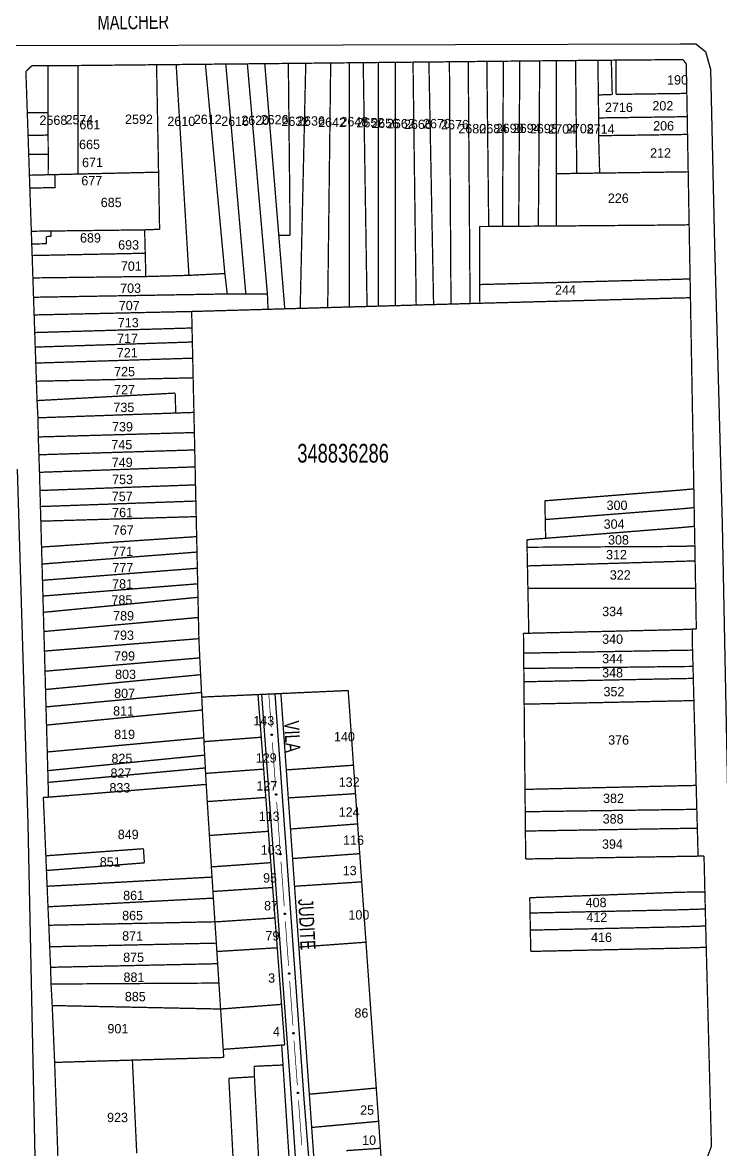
# Model space of a CAD drawing. Extents: x 202481 to 204056, y 4838981 to 4840330.
# Drawn here: x 203301.8 to 203488.3, y 4839586.7 to 4839887.9 of the extents above; entities that cross this region are included whole.
import ezdxf
from ezdxf.enums import TextEntityAlignment as Align

# ---------------------------------------------------------------- set-up
doc = ezdxf.new("R2010")
doc.units = 0
doc.header["$LTSCALE"] = 1.5
doc.header["$MEASUREMENT"] = 0
for name, color, linetype in [('CD_MALHA_LOTES', 7, 'CONTINUOUS'), ('CD_TXT_QUADRA', 7, 'CONTINUOUS'), ('RU-QUADRA', 210, 'CONTINUOUS'), ('SV-EIXO-RUA-PAV', 20, 'CONTINUOUS'), ('SV-RUA-PAVIM', 7, 'CONTINUOUS'), ('SV-TXT-RUA-PAV', 7, 'CONTINUOUS'), ('Th_NmrPort', 1, 'CONTINUOUS')]:
    doc.layers.add(name, color=color, linetype=linetype)
doc.styles.add('ARIAL', font='ARIAL.SHX')

msp = doc.modelspace()

# ---------------------------------------------------------------- linework, layer by layer
at = {"layer": 'CD_MALHA_LOTES', "linetype": 'Continuous', "const_width": 0.35, "flags": 128}
for points in [[(203316.6, 4839876.41), (203337.63, 4839876.62)], [(203337.63, 4839876.62), (203342.87, 4839876.67)], [(203338.16, 4839847.9), (203337.63, 4839876.62)], [(203342.87, 4839876.67), (203350.68, 4839876.75)], [(203346.28, 4839820.32), (203342.87, 4839876.67)], [(203350.68, 4839876.75), (203356.13, 4839876.81)], [(203355.88, 4839820.8), (203350.68, 4839876.75)], [(203356.13, 4839876.81), (203361.89, 4839876.86)], [(203361.48, 4839815.35), (203356.13, 4839876.81)], [(203361.89, 4839876.86), (203366.54, 4839876.91)], [(203367.25, 4839815.35), (203361.89, 4839876.86)], [(203366.54, 4839876.91), (203372.84, 4839876.97)], [(203370.29, 4839831.04), (203366.54, 4839876.91)], [(203372.84, 4839876.97), (203377.5, 4839877.02)], [(203373.33, 4839831.04), (203372.84, 4839876.97)], [(203376.01, 4839811.49), (203377.5, 4839877.02)], [(203377.5, 4839877.02), (203384.16, 4839877.09)], [(203383.36, 4839811.7), (203384.16, 4839877.09)], [(203384.16, 4839877.09), (203389.18, 4839877.14)], [(203389.15, 4839811.87), (203389.18, 4839877.14)], [(203389.18, 4839877.14), (203392.86, 4839877.18)], [(203392.86, 4839877.18), (203396.86, 4839877.22)], [(203393.88, 4839812), (203392.86, 4839877.18)], [(203396.86, 4839877.22), (203401.43, 4839877.26)], [(203396.9, 4839812.09), (203396.86, 4839877.22)], [(203401.43, 4839877.26), (203406.16, 4839877.31)], [(203401.47, 4839812.22), (203401.43, 4839877.26)], [(203406.16, 4839877.31), (203410.41, 4839877.35)], [(203407.01, 4839812.38), (203406.16, 4839877.31)], [(203410.41, 4839877.35), (203415.89, 4839877.41)], [(203411.66, 4839812.51), (203410.41, 4839877.35)], [(203415.89, 4839877.41), (203420.92, 4839877.46)], [(203416.31, 4839812.64), (203415.89, 4839877.41)], [(203420.92, 4839877.46), (203425.89, 4839877.52)], [(203421.41, 4839812.79), (203420.92, 4839877.46)], [(203425.89, 4839877.52), (203430.3, 4839877.56)], [(203426.39, 4839833.38), (203425.89, 4839877.52)], [(203430.1, 4839833.41), (203430.3, 4839877.56)], [(203430.3, 4839877.56), (203434.69, 4839877.6)], [(203434.4, 4839833.44), (203434.69, 4839877.6)], [(203434.69, 4839877.6), (203440.03, 4839877.66)], [(203439.65, 4839833.48), (203440.03, 4839877.66)], [(203440.03, 4839877.66), (203444.46, 4839877.7)], [(203444.46, 4839877.7), (203449.6, 4839877.75)], [(203444.46, 4839847.49), (203444.46, 4839877.7)], [(203449.6, 4839877.75), (203455.55, 4839877.81)], [(203449.92, 4839847.57), (203449.6, 4839877.75)], [(203455.55, 4839877.81), (203459.16, 4839877.84)], [(203455.7, 4839868.54), (203455.55, 4839877.81)], [(203459.16, 4839877.84), (203460.3725, 4839877.85)], [(203459.4, 4839868.67), (203459.16, 4839877.84)], [(203460.3725, 4839877.85), (203477.63, 4839877.99)], [(203460.45, 4839868.69), (203460.3725, 4839877.85)], [(203477.63, 4839877.99), (203478.31, 4839877.99)], [(203478.31, 4839877.99), (203479.19, 4839876.83)], [(203479.19, 4839876.83), (203479.33, 4839868.97)], [(203304.31, 4839876.38), (203302.71, 4839874.82)], [(203302.71, 4839874.82), (203303.08, 4839863.82)], [(203308.58, 4839876.39), (203304.31, 4839876.38)], [(203308.58, 4839876.39), (203316.6, 4839876.41)], [(203308.63, 4839863.82), (203308.58, 4839876.39)], [(203316.65, 4839847.4), (203316.6, 4839876.41)], [(203455.7, 4839868.54), (203459.4, 4839868.67)], [(203455.76, 4839862.4), (203455.7, 4839868.54)], [(203477.63, 4839868.93), (203460.45, 4839868.69)], [(203479.33, 4839868.97), (203477.63, 4839868.93)], [(203479.33, 4839868.97), (203479.44, 4839862.76)], [(203303.29, 4839857.72), (203303.08, 4839863.82)], [(203303.08, 4839863.82), (203308.63, 4839863.82)], [(203308.65, 4839857.81), (203308.63, 4839863.82)], [(203455.76, 4839862.4), (203477.63, 4839862.71)], [(203455.76, 4839857.65), (203455.76, 4839862.4)], [(203477.63, 4839862.71), (203479.44, 4839862.76)], [(203479.44, 4839862.76), (203479.52, 4839858.01)], [(203303.29, 4839857.72), (203308.65, 4839857.81)], [(203303.46, 4839852.71), (203303.29, 4839857.72)], [(203308.67, 4839852.64), (203308.65, 4839857.81)], [(203455.76, 4839857.65), (203477.63, 4839857.96)], [(203456.04, 4839847.66), (203455.76, 4839857.65)], [(203477.63, 4839857.96), (203479.52, 4839858.01)], [(203479.52, 4839858.01), (203479.7, 4839848)], [(203303.65, 4839847.09), (203303.46, 4839852.71)], [(203303.46, 4839852.71), (203308.67, 4839852.64)], [(203308.66, 4839847.21), (203308.67, 4839852.64)], [(203303.65, 4839847.09), (203308.66, 4839847.21)], [(203303.76, 4839843.66), (203303.65, 4839847.09)], [(203310.43, 4839847.25), (203308.66, 4839847.21)], [(203316.65, 4839847.4), (203310.43, 4839847.25)], [(203310.54, 4839843.77), (203310.43, 4839847.25)], [(203338.16, 4839847.9), (203316.65, 4839847.4)], [(203338.44, 4839832.64), (203338.16, 4839847.9)], [(203444.45, 4839833.51), (203444.46, 4839847.49)], [(203449.92, 4839847.57), (203444.46, 4839847.49)], [(203456.04, 4839847.66), (203449.92, 4839847.57)], [(203477.63, 4839847.96), (203456.04, 4839847.66)], [(203479.7, 4839848), (203477.63, 4839847.96)], [(203479.7, 4839848), (203479.95, 4839833.84)], [(203303.76, 4839843.66), (203310.54, 4839843.77)], [(203304.16, 4839832.11), (203303.76, 4839843.66)], [(203304.16, 4839832.11), (203309.42, 4839832.17)], [(203304.27, 4839828.72), (203304.16, 4839832.11)], [(203309.42, 4839832.17), (203334.44, 4839832.48)], [(203309.42, 4839830.73), (203309.42, 4839832.17)], [(203334.44, 4839832.48), (203338.44, 4839832.64)], [(203334.6, 4839826.23), (203334.44, 4839832.48)], [(203423.94, 4839833.38), (203426.39, 4839833.38)], [(203423.97, 4839817.86), (203423.94, 4839833.38)], [(203430.1, 4839833.41), (203426.39, 4839833.38)], [(203434.4, 4839833.44), (203430.1, 4839833.41)], [(203439.65, 4839833.48), (203434.4, 4839833.44)], [(203444.45, 4839833.51), (203439.65, 4839833.48)], [(203477.63, 4839833.79), (203444.45, 4839833.51)], [(203479.95, 4839833.84), (203477.63, 4839833.79)], [(203479.95, 4839833.84), (203480.21, 4839819.39)], [(203304.27, 4839828.72), (203308.2, 4839828.76)], [(203304.38, 4839825.62), (203304.27, 4839828.72)], [(203308.17, 4839830.7), (203309.42, 4839830.73)], [(203308.2, 4839828.76), (203308.17, 4839830.7)], [(203370.29, 4839831.04), (203373.33, 4839831.04)], [(203371.89, 4839811.37), (203370.29, 4839831.04)], [(203304.38, 4839825.62), (203334.6, 4839826.23)], [(203304.58, 4839819.63), (203304.38, 4839825.62)], [(203334.76, 4839820), (203334.6, 4839826.23)], [(203304.58, 4839819.63), (203334.76, 4839820)], [(203304.75, 4839814.46), (203304.58, 4839819.63)], [(203346.28, 4839820.32), (203334.76, 4839820)], [(203355.88, 4839820.8), (203346.28, 4839820.32)], [(203356.52, 4839815.35), (203355.88, 4839820.8)], [(203477.63, 4839819.28), (203480.21, 4839819.39)], [(203480.21, 4839819.39), (203480.3, 4839814.34)], [(203423.97, 4839817.86), (203477.63, 4839819.28)], [(203424.02, 4839812.86), (203423.97, 4839817.86)], [(203304.75, 4839814.46), (203356.52, 4839815.35)], [(203304.91, 4839809.74), (203304.75, 4839814.46)], [(203361.48, 4839815.35), (203356.52, 4839815.35)], [(203367.25, 4839815.35), (203361.48, 4839815.35)], [(203367.41, 4839811.24), (203367.25, 4839815.35)], [(203477.63, 4839814.28), (203424.02, 4839812.86)], [(203480.3, 4839814.34), (203477.63, 4839814.28)], [(203480.3, 4839814.34), (203481.21, 4839763.25)], [(203304.91, 4839809.74), (203347.01, 4839810.66)], [(203347.01, 4839810.66), (203367.41, 4839811.24)], [(203347.11, 4839806.25), (203347.01, 4839810.66)], [(203371.89, 4839811.37), (203367.41, 4839811.24)], [(203376.01, 4839811.49), (203371.89, 4839811.37)], [(203383.36, 4839811.7), (203376.01, 4839811.49)], [(203389.15, 4839811.87), (203383.36, 4839811.7)], [(203393.88, 4839812), (203389.15, 4839811.87)], [(203396.9, 4839812.09), (203393.88, 4839812)], [(203401.47, 4839812.22), (203396.9, 4839812.09)], [(203407.01, 4839812.38), (203401.47, 4839812.22)], [(203411.66, 4839812.51), (203407.01, 4839812.38)], [(203416.31, 4839812.64), (203411.66, 4839812.51)], [(203421.41, 4839812.79), (203416.31, 4839812.64)], [(203424.02, 4839812.86), (203421.41, 4839812.79)], [(203305.07, 4839805.03), (203304.91, 4839809.74)], [(203305.07, 4839805.03), (203347.11, 4839806.25)], [(203305.2, 4839801.14), (203305.07, 4839805.03)], [(203347.19, 4839802.5), (203347.11, 4839806.25)], [(203305.2, 4839801.14), (203347.19, 4839802.5)], [(203347.29, 4839798.18), (203347.19, 4839802.5)], [(203305.35, 4839796.87), (203305.2, 4839801.14)], [(203305.35, 4839796.87), (203347.29, 4839798.18)], [(203305.51, 4839792.02), (203305.35, 4839796.87)], [(203347.4, 4839792.92), (203347.29, 4839798.18)], [(203305.51, 4839792.02), (203347.4, 4839792.92)], [(203347.61, 4839783.68), (203347.4, 4839792.92)], [(203305.69, 4839786.84), (203305.51, 4839792.02)], [(203305.69, 4839786.84), (203342.59, 4839788.85)], [(203305.93, 4839782.24), (203305.69, 4839786.84)], [(203342.59, 4839788.85), (203342.76, 4839783.52)], [(203305.93, 4839782.24), (203342.76, 4839783.52)], [(203342.76, 4839783.52), (203347.61, 4839783.68)], [(203347.73, 4839778.3), (203347.61, 4839783.68)], [(203306.02, 4839777.12), (203305.93, 4839782.24)], [(203306.02, 4839777.12), (203347.73, 4839778.3)], [(203347.83, 4839773.65), (203347.73, 4839778.3)], [(203306.18, 4839772.36), (203306.02, 4839777.12)], [(203306.18, 4839772.36), (203347.83, 4839773.65)], [(203306.34, 4839767.67), (203306.18, 4839772.36)], [(203347.93, 4839769.12), (203347.83, 4839773.65)], [(203306.34, 4839767.67), (203347.93, 4839769.12)], [(203348.03, 4839764.31), (203347.93, 4839769.12)], [(203306.47, 4839762.81), (203306.34, 4839767.67)], [(203306.47, 4839762.81), (203348.03, 4839764.31)], [(203306.59, 4839758.52), (203306.47, 4839762.81)], [(203348.13, 4839759.98), (203348.03, 4839764.31)], [(203441.4, 4839760.05), (203477.63, 4839762.91)], [(203477.63, 4839762.91), (203481.21, 4839763.25)], [(203481.21, 4839763.25), (203481.29, 4839758.22)], [(203306.59, 4839758.52), (203348.13, 4839759.98)], [(203348.22, 4839755.82), (203348.13, 4839759.98)], [(203441.5, 4839755.04), (203441.4, 4839760.05)], [(203306.7, 4839754.61), (203306.59, 4839758.52)], [(203441.5, 4839755.04), (203477.63, 4839757.89)], [(203477.63, 4839757.89), (203481.29, 4839758.22)], [(203481.29, 4839758.22), (203481.38, 4839753.23)], [(203306.7, 4839754.61), (203348.22, 4839755.82)], [(203306.89, 4839747.69), (203306.7, 4839754.61)], [(203348.34, 4839750.48), (203348.22, 4839755.82)], [(203441.6, 4839750.03), (203441.5, 4839755.04)], [(203481.38, 4839753.23), (203477.63, 4839752.88)], [(203481.38, 4839753.23), (203481.48, 4839748.01)], [(203306.89, 4839747.69), (203348.34, 4839750.48)], [(203348.43, 4839746.35), (203348.34, 4839750.48)], [(203477.63, 4839752.88), (203441.6, 4839750.03)], [(203307.02, 4839743.15), (203306.89, 4839747.69)], [(203436.59, 4839749.64), (203441.6, 4839750.03)], [(203436.64, 4839747.64), (203436.59, 4839749.64)], [(203436.64, 4839747.64), (203477.63, 4839747.86)], [(203436.74, 4839742.65), (203436.64, 4839747.64)], [(203477.63, 4839747.86), (203481.48, 4839748.01)], [(203481.48, 4839748.01), (203481.55, 4839743.99)], [(203307.02, 4839743.15), (203348.43, 4839746.35)], [(203348.52, 4839742.02), (203348.43, 4839746.35)], [(203307.14, 4839738.8), (203307.02, 4839743.15)], [(203307.14, 4839738.8), (203348.52, 4839742.02)], [(203348.62, 4839737.86), (203348.52, 4839742.02)], [(203436.74, 4839742.65), (203477.63, 4839743.87)], [(203436.86, 4839736.65), (203436.74, 4839742.65)], [(203477.63, 4839743.87), (203481.55, 4839743.99)], [(203481.55, 4839743.99), (203481.68, 4839736.66)], [(203307.26, 4839734.6), (203307.14, 4839738.8)], [(203307.26, 4839734.6), (203348.62, 4839737.86)], [(203348.7, 4839734.25), (203348.62, 4839737.86)], [(203436.86, 4839736.65), (203477.63, 4839736.62)], [(203437.1, 4839724.65), (203436.86, 4839736.65)], [(203477.63, 4839736.62), (203481.68, 4839736.66)], [(203481.68, 4839736.66), (203481.87, 4839725.8)], [(203307.38, 4839730.24), (203307.26, 4839734.6)], [(203307.38, 4839730.24), (203348.7, 4839734.25)], [(203348.81, 4839728.86), (203348.7, 4839734.25)], [(203307.52, 4839725.11), (203307.38, 4839730.24)], [(203307.52, 4839725.11), (203348.81, 4839728.86)], [(203348.94, 4839723.2), (203348.81, 4839728.86)], [(203307.67, 4839719.88), (203307.52, 4839725.11)], [(203307.67, 4839719.88), (203348.94, 4839723.2)], [(203349.17, 4839718.06), (203348.94, 4839723.2)], [(203435.68, 4839724.65), (203437.1, 4839724.65)], [(203435.73, 4839719.33), (203435.68, 4839724.65)], [(203477.63, 4839725.62), (203437.1, 4839724.65)], [(203480.76, 4839725.75), (203477.63, 4839725.62)], [(203481.87, 4839725.8), (203480.76, 4839725.75)], [(203480.76, 4839725.75), (203480.86, 4839720.14)], [(203435.73, 4839719.33), (203477.62, 4839720.09)], [(203477.62, 4839720.09), (203480.86, 4839720.14)], [(203480.86, 4839720.14), (203480.98, 4839715.77)], [(203307.82, 4839714.5), (203307.67, 4839719.88)], [(203307.82, 4839714.5), (203349.17, 4839718.06)], [(203349.4, 4839713.57), (203349.17, 4839718.06)], [(203435.77, 4839715.24), (203435.73, 4839719.33)], [(203307.95, 4839709.61), (203307.82, 4839714.5)], [(203435.77, 4839715.24), (203477.62, 4839715.75)], [(203435.8, 4839711.68), (203435.77, 4839715.24)], [(203477.62, 4839715.75), (203480.98, 4839715.77)], [(203480.98, 4839715.77), (203481.07, 4839712.58)], [(203307.95, 4839709.61), (203349.4, 4839713.57)], [(203349.64, 4839708.83), (203349.4, 4839713.57)], [(203435.8, 4839711.68), (203477.62, 4839712.52)], [(203435.86, 4839705.69), (203435.8, 4839711.68)], [(203477.62, 4839712.52), (203481.07, 4839712.58)], [(203481.07, 4839712.58), (203481.22, 4839706.64)], [(203308.08, 4839704.96), (203307.95, 4839709.61)], [(203308.08, 4839704.96), (203349.64, 4839708.83)], [(203349.71, 4839707.59), (203349.64, 4839708.83)], [(203349.71, 4839707.59), (203364.73, 4839708.26)], [(203370.85, 4839708.53), (203364.73, 4839708.26)], [(203364.73, 4839708.26), (203365.6, 4839696.85)], [(203370.85, 4839708.53), (203388.84, 4839709.34)], [(203372.3, 4839688.12), (203370.85, 4839708.53)], [(203388.84, 4839709.34), (203390.25, 4839689.37)], [(203308.22, 4839700.1), (203308.08, 4839704.96)], [(203349.87, 4839704.13), (203349.71, 4839707.59)], [(203435.86, 4839705.69), (203477.62, 4839706.57)], [(203436.09, 4839682.91), (203435.86, 4839705.69)], [(203477.62, 4839706.57), (203481.22, 4839706.64)], [(203481.22, 4839706.64), (203481.83, 4839683.97)], [(203308.22, 4839700.1), (203349.87, 4839704.13)], [(203350.25, 4839696.71), (203349.87, 4839704.13)], [(203308.42, 4839692.91), (203308.22, 4839700.1)], [(203308.42, 4839692.91), (203350.25, 4839696.71)], [(203350.3, 4839695.67), (203350.25, 4839696.71)], [(203350.3, 4839695.67), (203365.6, 4839696.85)], [(203365.6, 4839696.85), (203366.25, 4839688.33)], [(203308.56, 4839687.92), (203308.42, 4839692.91)], [(203350.48, 4839692.06), (203350.3, 4839695.67)], [(203308.56, 4839687.92), (203350.48, 4839692.06)], [(203350.66, 4839688.64), (203350.48, 4839692.06)], [(203308.64, 4839684.78), (203308.56, 4839687.92)], [(203308.64, 4839684.78), (203350.66, 4839688.64)], [(203350.73, 4839687.18), (203350.66, 4839688.64)], [(203350.73, 4839687.18), (203366.25, 4839688.33)], [(203350.9, 4839684.24), (203350.73, 4839687.18)], [(203366.25, 4839688.33), (203366.82, 4839680.75)], [(203372.3, 4839688.12), (203390.25, 4839689.37)], [(203372.83, 4839680.63), (203372.3, 4839688.12)], [(203390.25, 4839689.37), (203390.79, 4839681.77)], [(203308.75, 4839680.83), (203308.64, 4839684.78)], [(203350.9, 4839684.24), (203308.75, 4839680.83)], [(203351.18, 4839679.65), (203350.9, 4839684.24)], [(203436.09, 4839682.91), (203477.62, 4839683.88)], [(203477.62, 4839683.88), (203481.83, 4839683.97)], [(203481.83, 4839683.97), (203482, 4839677.57)], [(203307.37, 4839680.75), (203308.75, 4839680.83)], [(203308.04, 4839665.16), (203307.37, 4839680.75)], [(203351.18, 4839679.65), (203366.82, 4839680.75)], [(203366.82, 4839680.75), (203367.51, 4839671.7)], [(203372.83, 4839680.63), (203390.79, 4839681.77)], [(203390.79, 4839681.77), (203391.36, 4839673.68)], [(203436.15, 4839676.94), (203436.09, 4839682.91)], [(203351.75, 4839670.59), (203351.18, 4839679.65)], [(203373.42, 4839672.32), (203372.83, 4839680.63)], [(203436.15, 4839676.94), (203477.62, 4839677.52)], [(203436.2, 4839671.78), (203436.15, 4839676.94)], [(203477.62, 4839677.52), (203482, 4839677.57)], [(203482, 4839677.57), (203482.14, 4839672.52)], [(203373.42, 4839672.32), (203391.36, 4839673.68)], [(203373.98, 4839664.43), (203373.42, 4839672.32)], [(203391.36, 4839673.68), (203391.92, 4839665.73)], [(203436.2, 4839671.78), (203477.62, 4839672.46)], [(203436.27, 4839664.31), (203436.2, 4839671.78)], [(203477.62, 4839672.46), (203482.14, 4839672.52)], [(203482.14, 4839672.52), (203482.34, 4839665.06)], [(203351.75, 4839670.59), (203367.51, 4839671.7)], [(203352.27, 4839662.19), (203351.75, 4839670.59)], [(203367.51, 4839671.7), (203368.15, 4839663.32)], [(203308.04, 4839665.16), (203334.12, 4839667.05)], [(203334.12, 4839667.05), (203334.37, 4839663.27)], [(203373.98, 4839664.43), (203391.92, 4839665.73)], [(203391.92, 4839665.73), (203392.45, 4839658.19)], [(203308.2, 4839661.23), (203308.04, 4839665.16)], [(203334.37, 4839663.27), (203308.2, 4839661.23)], [(203352.27, 4839662.19), (203368.15, 4839663.32)], [(203368.15, 4839663.32), (203368.66, 4839656.68)], [(203374.5, 4839657.01), (203373.98, 4839664.43)], [(203477.62, 4839664.99), (203436.27, 4839664.31)], [(203482.34, 4839665.06), (203477.62, 4839664.99)], [(203482.34, 4839665.06), (203483.93, 4839665.09)], [(203483.93, 4839665.09), (203484.16, 4839655.49)], [(203308.38, 4839657.01), (203308.2, 4839661.23)], [(203352.45, 4839659.47), (203352.27, 4839662.19)], [(203308.38, 4839657.01), (203352.45, 4839659.47)], [(203308.61, 4839651.53), (203308.38, 4839657.01)], [(203352.7, 4839655.62), (203352.45, 4839659.47)], [(203352.7, 4839655.62), (203368.66, 4839656.68)], [(203368.66, 4839656.68), (203369.27, 4839648.55)], [(203374.5, 4839657.01), (203392.45, 4839658.19)], [(203375.66, 4839640.76), (203374.5, 4839657.01)], [(203392.45, 4839658.19), (203393.59, 4839642.06)], [(203308.61, 4839651.53), (203352.81, 4839653.84)], [(203352.81, 4839653.84), (203352.7, 4839655.62)], [(203353.22, 4839647.52), (203352.81, 4839653.84)], [(203437.36, 4839653.95), (203477.63, 4839655.42)], [(203437.43, 4839649.86), (203437.36, 4839653.95)], [(203477.63, 4839655.42), (203484.16, 4839655.49)], [(203484.16, 4839655.49), (203484.27, 4839650.94)], [(203308.83, 4839646.59), (203308.61, 4839651.53)], [(203437.43, 4839649.86), (203477.63, 4839650.73)], [(203477.63, 4839650.73), (203484.27, 4839650.94)], [(203484.27, 4839650.94), (203484.38, 4839646.39)], [(203353.222694, 4839647.479513), (203369.27, 4839648.55)], [(203369.27, 4839648.55), (203369.88, 4839640.57)], [(203437.52, 4839645.29), (203437.43, 4839649.86)], [(203308.83, 4839646.59), (203353.22, 4839647.52)], [(203309.07, 4839640.84), (203308.83, 4839646.59)], [(203353.222694, 4839647.479513), (203353.22, 4839647.52)], [(203437.52, 4839645.29), (203477.63, 4839646.17)], [(203437.62, 4839639.6), (203437.52, 4839645.29)], [(203477.63, 4839646.17), (203484.38, 4839646.39)], [(203484.38, 4839646.39), (203484.52, 4839640.7)], [(203309.07, 4839640.84), (203353.6, 4839641.81)], [(203353.74, 4839639.57), (203353.6, 4839641.81)], [(203375.66, 4839640.76), (203393.59, 4839642.06)], [(203393.59, 4839642.06), (203396.34, 4839603.08)], [(203309.31, 4839635.35), (203309.07, 4839640.84)], [(203369.88, 4839640.57), (203353.74, 4839639.57)], [(203353.95, 4839636.31), (203353.74, 4839639.57)], [(203369.88, 4839640.57), (203371.03, 4839625.44)], [(203378.45, 4839601.42), (203375.66, 4839640.76)], [(203484.52, 4839640.7), (203485.91, 4839587.51), (203484.9, 4839584.85), (203483.26, 4839582.82), (203477.63, 4839576.83), (203458.94, 4839560.74), (203426.13, 4839558.55), (203399.61, 4839556.75)], [(203477.63, 4839640.47), (203437.62, 4839639.6)], [(203484.52, 4839640.7), (203477.63, 4839640.47)], [(203309.31, 4839635.35), (203353.95, 4839636.31)], [(203354.29, 4839631.14), (203353.95, 4839636.31)], [(203309.43, 4839630.88), (203309.31, 4839635.35)], [(203309.43, 4839630.88), (203354.29, 4839631.14)], [(203309.74, 4839625.13), (203309.43, 4839630.88)], [(203354.74, 4839624.2), (203354.29, 4839631.14)], [(203309.74, 4839625.13), (203354.74, 4839624.2)], [(203310.39, 4839609.93), (203309.74, 4839625.13)], [(203354.74, 4839624.2), (203371.03, 4839625.44)], [(203355.44, 4839613.42), (203354.74, 4839624.2)], [(203371.03, 4839625.44), (203371.86, 4839614.62)], [(203371.07, 4839614.56), (203355.44, 4839613.42)], [(203371.86, 4839614.62), (203371.07, 4839614.56)], [(203371.07, 4839614.56), (203371.42, 4839609.23)], [(203355.58, 4839611.26), (203355.44, 4839613.42)], [(203310.39, 4839609.93), (203331.17, 4839610.54)], [(203311.26, 4839584.61), (203310.39, 4839609.93)], [(203331.17, 4839610.54), (203355.58, 4839611.26)], [(203332.33, 4839585.59), (203331.17, 4839610.54)], [(203363.7, 4839608.89), (203371.42, 4839609.23)], [(203363.78, 4839606.09), (203363.7, 4839608.89)], [(203371.42, 4839609.23), (203375.03, 4839553.77)], [(203356.94, 4839605.68), (203363.78, 4839606.09)], [(203359.71, 4839553.4), (203356.94, 4839605.68)], [(203366.46, 4839553.59), (203363.78, 4839606.09)], [(203378.45, 4839601.42), (203396.34, 4839603.08)], [(203396.34, 4839603.08), (203396.97, 4839594.18)], [(203379.08, 4839592.53), (203378.45, 4839601.42)], [(203379.08, 4839592.53), (203396.97, 4839594.18)], [(203396.97, 4839594.18), (203397.45, 4839586.97)], [(203379.76, 4839582.95), (203379.08, 4839592.53)], [(203388.35, 4839586.35), (203397.45, 4839586.97)], [(203397.45, 4839586.97), (203399.61, 4839556.75)]]:
    msp.add_lwpolyline(points, dxfattribs=at)
at = {"layer": 'CD_MALHA_LOTES', "linetype": 'Continuous'}
msp.add_lwpolyline([(203353.6, 4839641.81, 0.35, 0.35, 0), (203353.222694, 4839647.479513, 0.35, 0.35, 0)], format="xyseb", dxfattribs=at)
at = {"layer": 'RU-QUADRA', "linetype": 'Continuous', "const_width": 0.18, "flags": 128}
for points in [[(203484.9, 4839584.85), (203485.91, 4839587.51), (203484.52, 4839640.7), (203484.38, 4839646.39), (203484.27, 4839650.94), (203484.16, 4839655.49), (203483.93, 4839665.09), (203482.34, 4839665.06), (203482.14, 4839672.52), (203482, 4839677.57), (203481.83, 4839683.97), (203481.22, 4839706.64), (203481.07, 4839712.58), (203480.98, 4839715.77), (203480.86, 4839720.14), (203480.76, 4839725.75), (203481.87, 4839725.8), (203481.68, 4839736.66), (203481.55, 4839743.99), (203481.48, 4839748.01), (203481.38, 4839753.23), (203481.29, 4839758.22), (203481.21, 4839763.25), (203480.3, 4839814.34), (203480.21, 4839819.39), (203479.95, 4839833.84), (203479.7, 4839848), (203479.52, 4839858.01), (203479.44, 4839862.76), (203479.33, 4839868.97), (203479.19, 4839876.83), (203478.31, 4839877.99), (203477.63, 4839877.99), (203460.37, 4839877.85), (203459.16, 4839877.84), (203455.55, 4839877.81), (203449.6, 4839877.75), (203444.46, 4839877.7), (203440.03, 4839877.66), (203434.69, 4839877.6), (203430.3, 4839877.56), (203425.89, 4839877.52), (203420.92, 4839877.46), (203415.89, 4839877.41), (203410.41, 4839877.35), (203406.16, 4839877.31), (203401.43, 4839877.26), (203396.86, 4839877.22), (203392.86, 4839877.18), (203389.18, 4839877.14), (203384.16, 4839877.09), (203377.5, 4839877.02), (203372.84, 4839876.97), (203366.54, 4839876.91), (203361.89, 4839876.86), (203356.13, 4839876.81), (203350.68, 4839876.75), (203342.87, 4839876.67), (203337.63, 4839876.62), (203316.6, 4839876.41), (203308.58, 4839876.39), (203304.31, 4839876.38), (203302.71, 4839874.82), (203303.08, 4839863.82), (203303.29, 4839857.72), (203303.46, 4839852.71), (203303.65, 4839847.09), (203303.76, 4839843.66), (203304.16, 4839832.11), (203304.27, 4839828.72), (203304.38, 4839825.62), (203304.58, 4839819.63), (203304.75, 4839814.46), (203304.91, 4839809.74), (203305.07, 4839805.03), (203305.2, 4839801.14), (203305.35, 4839796.87), (203305.51, 4839792.02), (203305.69, 4839786.84), (203305.93, 4839782.24), (203306.02, 4839777.12), (203306.21, 4839772.36), (203306.34, 4839767.67), (203306.47, 4839762.81), (203306.59, 4839758.52), (203306.7, 4839754.61), (203306.89, 4839747.69), (203307.02, 4839743.15), (203307.14, 4839738.8), (203307.26, 4839734.6), (203307.38, 4839730.24), (203307.52, 4839725.11), (203307.67, 4839719.88), (203307.82, 4839714.5), (203307.95, 4839709.61), (203308.08, 4839704.96), (203308.22, 4839700.1), (203308.42, 4839692.91), (203308.56, 4839687.92), (203308.64, 4839684.78), (203308.75, 4839680.83), (203307.37, 4839680.75), (203308.04, 4839665.16), (203308.2, 4839661.23), (203308.38, 4839657.01), (203308.61, 4839651.53), (203308.83, 4839646.59), (203309.07, 4839640.84), (203309.31, 4839635.35), (203309.55, 4839629.64), (203309.74, 4839625.13), (203310.39, 4839609.93), (203311.26, 4839584.61)], [(203375.03, 4839553.77), (203371.42, 4839609.23), (203371.07, 4839614.56), (203371.86, 4839614.62), (203371.03, 4839625.44), (203369.88, 4839640.57), (203369.27, 4839648.55), (203368.66, 4839656.68), (203368.15, 4839663.32), (203367.51, 4839671.7), (203366.82, 4839680.75), (203366.25, 4839688.33), (203365.6, 4839696.85), (203364.73, 4839708.26), (203370.85, 4839708.53), (203372.3, 4839688.12), (203372.83, 4839680.63), (203373.42, 4839672.32), (203373.98, 4839664.43), (203374.5, 4839657.01), (203375.66, 4839640.76), (203378.45, 4839601.42), (203379.08, 4839592.53), (203379.76, 4839582.95)]]:
    msp.add_lwpolyline(points, dxfattribs=at)
at = {"layer": 'SV-EIXO-RUA-PAV', "const_width": 0.18}
for points in [[(203367.694066, 4839707.486685), (203367.63, 4839708.37)], [(203368.272777, 4839699.507644), (203367.694066, 4839707.486685)], [(203369.430199, 4839683.549562), (203368.562132, 4839695.518123)], [(203370.58762, 4839667.59148), (203369.719554, 4839679.560042)], [(203371.02, 4839661.63), (203370.876976, 4839663.60196)], [(203371.021659, 4839661.6072), (203371.02, 4839661.63)], [(203371.747514, 4839651.633578), (203371.021659, 4839661.6072)], [(203372.908881, 4839635.675783), (203372.037856, 4839647.644129)], [(203374.070248, 4839619.717988), (203373.199223, 4839631.686334)], [(203374.45, 4839614.5), (203374.36059, 4839615.728539)], [(203374.50733, 4839613.73393), (203374.45, 4839614.5)], [(203375.253602, 4839603.761815), (203374.50733, 4839613.73393)], [(203376.16, 4839591.65), (203375.55211, 4839599.772969)], [(203376.218536, 4839590.797691), (203376.16, 4839591.65)], [(203376.424092, 4839587.804742), (203376.218536, 4839590.797691)]]:
    msp.add_lwpolyline(points, dxfattribs=at)
at = {"layer": 'SV-EIXO-RUA-PAV'}
for points in [[(203368.318056, 4839697.361616), (203368.280612, 4839697.39308), (203368.254864, 4839697.427779), (203368.241719, 4839697.4629), (203368.238196, 4839697.496964), (203368.238516, 4839697.53222), (203368.246682, 4839697.567693), (203368.264465, 4839697.605058), (203368.295764, 4839697.642841), (203368.333043, 4839697.66688), (203368.366786, 4839697.68161), (203368.402095, 4839697.687329), (203368.436338, 4839697.686444), (203368.472906, 4839697.676744), (203368.510595, 4839697.658352), (203368.547826, 4839697.62596), (203368.572835, 4839697.59177), (203368.584657, 4839697.557465), (203368.590182, 4839697.521932), (203368.589423, 4839697.485943), (203368.581208, 4839697.451167), (203368.562621, 4839697.413253), (203368.530164, 4839697.37693), (203368.496348, 4839697.351598), (203368.462218, 4839697.339297), (203368.427113, 4839697.334645), (203368.391748, 4839697.334536), (203368.355747, 4839697.34126), (203368.318056, 4839697.361616)], [(203369.475478, 4839681.403535), (203369.438034, 4839681.434998), (203369.412286, 4839681.469697), (203369.399141, 4839681.504818), (203369.395618, 4839681.538882), (203369.395938, 4839681.574138), (203369.404104, 4839681.609611), (203369.421887, 4839681.646976), (203369.453186, 4839681.684759), (203369.490465, 4839681.708799), (203369.524208, 4839681.723528), (203369.559516, 4839681.729247), (203369.59376, 4839681.728362), (203369.630328, 4839681.718662), (203369.668017, 4839681.70027), (203369.705248, 4839681.667878), (203369.730256, 4839681.633688), (203369.742079, 4839681.599383), (203369.747604, 4839681.56385), (203369.746845, 4839681.527861), (203369.738629, 4839681.493085), (203369.720043, 4839681.455172), (203369.687586, 4839681.418848), (203369.65377, 4839681.393516), (203369.61964, 4839681.381215), (203369.584535, 4839681.376563), (203369.54917, 4839681.376454), (203369.513169, 4839681.383178), (203369.475478, 4839681.403535)], [(203370.6329, 4839665.445453), (203370.595456, 4839665.476917), (203370.569708, 4839665.511615), (203370.556563, 4839665.546736), (203370.55304, 4839665.5808), (203370.55336, 4839665.616056), (203370.561525, 4839665.65153), (203370.579309, 4839665.688894), (203370.610608, 4839665.726677), (203370.647887, 4839665.750717), (203370.681629, 4839665.765446), (203370.716938, 4839665.771165), (203370.751182, 4839665.77028), (203370.78775, 4839665.76058), (203370.825439, 4839665.742188), (203370.862669, 4839665.709797), (203370.887678, 4839665.675606), (203370.899501, 4839665.641302), (203370.905026, 4839665.605768), (203370.904267, 4839665.569779), (203370.896051, 4839665.535004), (203370.877465, 4839665.49709), (203370.845008, 4839665.460767), (203370.811192, 4839665.435434), (203370.777062, 4839665.423133), (203370.741957, 4839665.418481), (203370.706592, 4839665.418373), (203370.670591, 4839665.425096), (203370.6329, 4839665.445453)], [(203371.793324, 4839649.487562), (203371.755872, 4839649.519016), (203371.730116, 4839649.553708), (203371.716962, 4839649.588826), (203371.71343, 4839649.62289), (203371.713742, 4839649.658145), (203371.721898, 4839649.693621), (203371.739673, 4839649.73099), (203371.770962, 4839649.768781), (203371.808235, 4839649.792829), (203371.841974, 4839649.807567), (203371.877282, 4839649.813295), (203371.911526, 4839649.812419), (203371.948096, 4839649.802727), (203371.985789, 4839649.784345), (203372.023028, 4839649.751962), (203372.048045, 4839649.717778), (203372.059876, 4839649.683476), (203372.06541, 4839649.647944), (203372.06466, 4839649.611955), (203372.056453, 4839649.577178), (203372.037876, 4839649.539259), (203372.005428, 4839649.502928), (203371.971618, 4839649.477587), (203371.937492, 4839649.465278), (203371.902387, 4839649.460617), (203371.867022, 4839649.4605), (203371.83102, 4839649.467214), (203371.793324, 4839649.487562)], [(203372.954691, 4839633.529767), (203372.917239, 4839633.561221), (203372.891483, 4839633.595913), (203372.878329, 4839633.631031), (203372.874797, 4839633.665095), (203372.875109, 4839633.70035), (203372.883266, 4839633.735826), (203372.90104, 4839633.773195), (203372.93233, 4839633.810985), (203372.969602, 4839633.835034), (203373.003342, 4839633.849772), (203373.038649, 4839633.8555), (203373.072893, 4839633.854623), (203373.109463, 4839633.844932), (203373.147156, 4839633.82655), (203373.184395, 4839633.794167), (203373.209412, 4839633.759983), (203373.221243, 4839633.725681), (203373.226777, 4839633.690149), (203373.226028, 4839633.65416), (203373.21782, 4839633.619382), (203373.199244, 4839633.581464), (203373.166795, 4839633.545133), (203373.132985, 4839633.519792), (203373.098859, 4839633.507482), (203373.063754, 4839633.502822), (203373.02839, 4839633.502705), (203372.992387, 4839633.509419), (203372.954691, 4839633.529767)], [(203374.116058, 4839617.571972), (203374.078606, 4839617.603426), (203374.05285, 4839617.638118), (203374.039696, 4839617.673236), (203374.036165, 4839617.707299), (203374.036476, 4839617.742555), (203374.044633, 4839617.778031), (203374.062407, 4839617.815399), (203374.093697, 4839617.85319), (203374.13097, 4839617.877239), (203374.164709, 4839617.891977), (203374.200016, 4839617.897705), (203374.23426, 4839617.896828), (203374.27083, 4839617.887137), (203374.308524, 4839617.868755), (203374.345762, 4839617.836372), (203374.37078, 4839617.802188), (203374.382611, 4839617.767886), (203374.388144, 4839617.732354), (203374.387395, 4839617.696365), (203374.379187, 4839617.661587), (203374.360611, 4839617.623669), (203374.328162, 4839617.587338), (203374.294352, 4839617.561997), (203374.260226, 4839617.549687), (203374.225122, 4839617.545027), (203374.189757, 4839617.54491), (203374.153755, 4839617.551624), (203374.116058, 4839617.571972)], [(203375.303805, 4839601.615897), (203375.266289, 4839601.647275), (203375.240462, 4839601.681914), (203375.227236, 4839601.717005), (203375.223634, 4839601.751061), (203375.223874, 4839601.786318), (203375.231958, 4839601.82181), (203375.249656, 4839601.859215), (203375.280868, 4839601.89707), (203375.318091, 4839601.921195), (203375.3518, 4839601.936002), (203375.387096, 4839601.941802), (203375.421341, 4839601.940995), (203375.457931, 4839601.931379), (203375.495662, 4839601.913074), (203375.532967, 4839601.880768), (203375.558055, 4839601.846635), (203375.569956, 4839601.812357), (203375.575562, 4839601.776837), (203375.574886, 4839601.740846), (203375.56675, 4839601.706052), (203375.548251, 4839601.668095), (203375.515877, 4839601.631698), (203375.482119, 4839601.606288), (203375.448018, 4839601.593908), (203375.412923, 4839601.589176), (203375.377559, 4839601.588986), (203375.341543, 4839601.595627), (203375.303805, 4839601.615897)]]:
    msp.add_lwpolyline(points, close=True, dxfattribs=at)
for points in [[(203368.254864, 4839697.427779), (203368.238516, 4839697.53222)], [(203368.265849, 4839697.412797), (203368.244223, 4839697.541198)], [(203368.280612, 4839697.39308), (203368.246682, 4839697.567693)], [(203368.298356, 4839697.379584), (203368.256529, 4839697.57903)], [(203368.318056, 4839697.361616), (203368.264465, 4839697.605058)], [(203368.338635, 4839697.352407), (203368.282246, 4839697.62057)], [(203368.355747, 4839697.34126), (203368.295764, 4839697.642841)], [(203368.373547, 4839697.342626), (203368.314296, 4839697.650257)], [(203368.391748, 4839697.334536), (203368.333043, 4839697.66688)], [(203368.408064, 4839697.338289), (203368.348496, 4839697.669155)], [(203368.427113, 4839697.334645), (203368.366786, 4839697.68161)], [(203368.444908, 4839697.339593), (203368.387174, 4839697.682905)], [(203368.462218, 4839697.339297), (203368.402095, 4839697.687329)], [(203368.479799, 4839697.348964), (203368.419935, 4839697.683913)], [(203368.496348, 4839697.351598), (203368.436338, 4839697.686444)], [(203368.514098, 4839697.366501), (203368.456011, 4839697.676952)], [(203368.530164, 4839697.37693), (203368.472906, 4839697.676744)], [(203368.544589, 4839697.398811), (203368.492481, 4839697.664548)], [(203368.562621, 4839697.413253), (203368.510595, 4839697.658352)], [(203368.569143, 4839697.437531), (203368.530235, 4839697.634452)], [(203368.581208, 4839697.451167), (203368.547826, 4839697.62596)], [(203368.584368, 4839697.472837), (203368.561282, 4839697.602501)], [(203368.589423, 4839697.485943), (203368.572835, 4839697.59177)], [(203369.412286, 4839681.469697), (203369.395938, 4839681.574138)], [(203369.423271, 4839681.454715), (203369.401645, 4839681.583117)], [(203369.438034, 4839681.434998), (203369.404104, 4839681.609611)], [(203369.455778, 4839681.421502), (203369.413951, 4839681.620948)], [(203369.475478, 4839681.403535), (203369.421887, 4839681.646976)], [(203369.496056, 4839681.394325), (203369.439668, 4839681.662488)], [(203369.513169, 4839681.383178), (203369.453186, 4839681.684759)], [(203369.530968, 4839681.384544), (203369.471717, 4839681.692175)], [(203369.54917, 4839681.376454), (203369.490465, 4839681.708799)], [(203369.565486, 4839681.380207), (203369.505918, 4839681.711073)], [(203369.584535, 4839681.376563), (203369.524208, 4839681.723528)], [(203369.60233, 4839681.381511), (203369.544595, 4839681.724823)], [(203369.61964, 4839681.381215), (203369.559516, 4839681.729247)], [(203369.637221, 4839681.390882), (203369.577357, 4839681.725831)], [(203369.65377, 4839681.393516), (203369.59376, 4839681.728362)], [(203369.67152, 4839681.408419), (203369.613432, 4839681.718871)], [(203369.687586, 4839681.418848), (203369.630328, 4839681.718662)], [(203369.702011, 4839681.440729), (203369.649903, 4839681.706467)], [(203369.720043, 4839681.455172), (203369.668017, 4839681.70027)], [(203369.726565, 4839681.479449), (203369.687656, 4839681.67637)], [(203369.738629, 4839681.493085), (203369.705248, 4839681.667878)], [(203369.74179, 4839681.514756), (203369.718704, 4839681.64442)], [(203369.746845, 4839681.527861), (203369.730256, 4839681.633688)], [(203370.569708, 4839665.511615), (203370.55336, 4839665.616056)], [(203370.580693, 4839665.496633), (203370.559067, 4839665.625035)], [(203370.595456, 4839665.476917), (203370.561525, 4839665.65153)], [(203370.6132, 4839665.46342), (203370.571372, 4839665.662866)], [(203370.6329, 4839665.445453), (203370.579309, 4839665.688894)], [(203370.653478, 4839665.436243), (203370.59709, 4839665.704407)], [(203370.670591, 4839665.425096), (203370.610608, 4839665.726677)], [(203370.68839, 4839665.426462), (203370.629139, 4839665.734093)], [(203370.706592, 4839665.418373), (203370.647887, 4839665.750717)], [(203370.722908, 4839665.422125), (203370.663339, 4839665.752991)], [(203370.741957, 4839665.418481), (203370.681629, 4839665.765446)], [(203370.759752, 4839665.423429), (203370.702017, 4839665.766741)], [(203370.777062, 4839665.423133), (203370.716938, 4839665.771165)], [(203370.794643, 4839665.432801), (203370.734779, 4839665.767749)], [(203370.811192, 4839665.435434), (203370.751182, 4839665.77028)], [(203370.828942, 4839665.450337), (203370.770854, 4839665.760789)], [(203370.845008, 4839665.460767), (203370.78775, 4839665.76058)], [(203370.859433, 4839665.482647), (203370.807325, 4839665.748385)], [(203370.877465, 4839665.49709), (203370.825439, 4839665.742188)], [(203370.883987, 4839665.521367), (203370.845078, 4839665.718289)], [(203370.896051, 4839665.535004), (203370.862669, 4839665.709797)], [(203370.899211, 4839665.556674), (203370.876126, 4839665.686338)], [(203370.904267, 4839665.569779), (203370.887678, 4839665.675606)], [(203371.730116, 4839649.553708), (203371.713742, 4839649.658145)], [(203371.741104, 4839649.538729), (203371.719447, 4839649.667126)], [(203371.755872, 4839649.519016), (203371.721898, 4839649.693621)], [(203371.77362, 4839649.505524), (203371.731743, 4839649.70496)], [(203371.793324, 4839649.487562), (203371.739673, 4839649.73099)], [(203371.813904, 4839649.478357), (203371.75745, 4839649.746507)], [(203371.83102, 4839649.467214), (203371.770962, 4839649.768781)], [(203371.848819, 4839649.468585), (203371.789492, 4839649.776201)], [(203371.867022, 4839649.4605), (203371.808235, 4839649.792829)], [(203371.883337, 4839649.464257), (203371.823687, 4839649.795107)], [(203371.902387, 4839649.460617), (203371.841974, 4839649.807567)], [(203371.920181, 4839649.46557), (203371.862362, 4839649.808867)], [(203371.937492, 4839649.465278), (203371.877282, 4839649.813295)], [(203371.95507, 4839649.47495), (203371.895123, 4839649.809883)], [(203371.971618, 4839649.477587), (203371.911526, 4839649.812419)], [(203371.989364, 4839649.492495), (203371.9312, 4839649.802932)], [(203372.005428, 4839649.502928), (203371.948096, 4839649.802727)], [(203372.019848, 4839649.524812), (203371.967674, 4839649.790537)], [(203372.037876, 4839649.539259), (203371.985789, 4839649.784345)], [(203372.044392, 4839649.563538), (203372.005435, 4839649.76045)], [(203372.056453, 4839649.577178), (203372.023028, 4839649.751962)], [(203372.059608, 4839649.598849), (203372.03649, 4839649.728507)], [(203372.06466, 4839649.611955), (203372.048045, 4839649.717778)], [(203372.891483, 4839633.595913), (203372.875109, 4839633.70035)], [(203372.902471, 4839633.580934), (203372.880814, 4839633.70933)], [(203372.917239, 4839633.561221), (203372.883266, 4839633.735826)], [(203372.934987, 4839633.547729), (203372.89311, 4839633.747165)], [(203372.954691, 4839633.529767), (203372.90104, 4839633.773195)], [(203372.975272, 4839633.520562), (203372.918817, 4839633.788712)], [(203372.992387, 4839633.509419), (203372.93233, 4839633.810985)], [(203373.010186, 4839633.51079), (203372.950859, 4839633.818406)], [(203373.02839, 4839633.502705), (203372.969602, 4839633.835034)], [(203373.044704, 4839633.506461), (203372.985055, 4839633.837312)], [(203373.063754, 4839633.502822), (203373.003342, 4839633.849772)], [(203373.081548, 4839633.507775), (203373.023729, 4839633.851072)], [(203373.098859, 4839633.507482), (203373.038649, 4839633.8555)], [(203373.116437, 4839633.517154), (203373.05649, 4839633.852088)], [(203373.132985, 4839633.519792), (203373.072893, 4839633.854623)], [(203373.150732, 4839633.5347), (203373.092567, 4839633.845137)], [(203373.166795, 4839633.545133), (203373.109463, 4839633.844932)], [(203373.181215, 4839633.567017), (203373.129041, 4839633.832742)], [(203373.199244, 4839633.581464), (203373.147156, 4839633.82655)], [(203373.205759, 4839633.605743), (203373.166802, 4839633.802655)], [(203373.21782, 4839633.619382), (203373.184395, 4839633.794167)], [(203373.220975, 4839633.641054), (203373.197858, 4839633.770712)], [(203373.226028, 4839633.65416), (203373.209412, 4839633.759983)], [(203374.05285, 4839617.638118), (203374.036476, 4839617.742555)], [(203374.063839, 4839617.623139), (203374.042181, 4839617.751535)], [(203374.078606, 4839617.603426), (203374.044633, 4839617.778031)], [(203374.096354, 4839617.589934), (203374.054477, 4839617.78937)], [(203374.116058, 4839617.571972), (203374.062407, 4839617.815399)], [(203374.136639, 4839617.562767), (203374.080184, 4839617.830916)], [(203374.153755, 4839617.551624), (203374.093697, 4839617.85319)], [(203374.171553, 4839617.552995), (203374.112226, 4839617.860611)], [(203374.189757, 4839617.54491), (203374.13097, 4839617.877239)], [(203374.206072, 4839617.548666), (203374.146422, 4839617.879517)], [(203374.225122, 4839617.545027), (203374.164709, 4839617.891977)], [(203374.242916, 4839617.549979), (203374.185096, 4839617.893277)], [(203374.260226, 4839617.549687), (203374.200016, 4839617.897705)], [(203374.277804, 4839617.559359), (203374.217857, 4839617.894293)], [(203374.294352, 4839617.561997), (203374.23426, 4839617.896828)], [(203374.312099, 4839617.576905), (203374.253935, 4839617.887342)], [(203374.328162, 4839617.587338), (203374.27083, 4839617.887137)], [(203374.342582, 4839617.609222), (203374.290408, 4839617.874947)], [(203374.360611, 4839617.623669), (203374.308524, 4839617.868755)], [(203374.367126, 4839617.647948), (203374.328169, 4839617.84486)], [(203374.379187, 4839617.661587), (203374.345762, 4839617.836372)], [(203374.382342, 4839617.683258), (203374.359225, 4839617.812917)], [(203374.387395, 4839617.696365), (203374.37078, 4839617.802188)], [(203375.240462, 4839601.681914), (203375.223874, 4839601.786318)], [(203375.251481, 4839601.666958), (203375.22956, 4839601.795309)], [(203375.266289, 4839601.647275), (203375.231958, 4839601.82181)], [(203375.284064, 4839601.633819), (203375.241779, 4839601.833169)], [(203375.303805, 4839601.615897), (203375.249656, 4839601.859215)], [(203375.324404, 4839601.606735), (203375.267401, 4839601.874768)], [(203375.341543, 4839601.595627), (203375.280868, 4839601.89707)], [(203375.359339, 4839601.597034), (203375.299382, 4839601.904528)], [(203375.377559, 4839601.588986), (203375.318091, 4839601.921195)], [(203375.393866, 4839601.592776), (203375.333539, 4839601.923505)], [(203375.412923, 4839601.589176), (203375.3518, 4839601.936002)], [(203375.430707, 4839601.594165), (203375.372185, 4839601.937343)], [(203375.448018, 4839601.593908), (203375.387096, 4839601.941802)], [(203375.465577, 4839601.603616), (203375.404944, 4839601.938427)], [(203375.482119, 4839601.606288), (203375.421341, 4839601.940995)], [(203375.499835, 4839601.621232), (203375.441035, 4839601.931549)], [(203375.515877, 4839601.631698), (203375.457931, 4839601.931379)], [(203375.530252, 4839601.653611), (203375.477534, 4839601.919229)], [(203375.548251, 4839601.668095), (203375.495662, 4839601.913074)], [(203375.554717, 4839601.692387), (203375.515357, 4839601.889219)], [(203375.56675, 4839601.706052), (203375.532967, 4839601.880768)], [(203375.569861, 4839601.727729), (203375.546478, 4839601.85734)], [(203375.574886, 4839601.740846), (203375.558055, 4839601.846635)]]:
    msp.add_lwpolyline(points, dxfattribs=at)
at = {"layer": 'SV-RUA-PAVIM', "linetype": 'Continuous'}
for points in [[(203299.35, 4839881.8, 6.57), (203387.39, 4839881.92, 8.52), (203477.63, 4839882.2, 10.79)], [(203477.63, 4839882.2, 10.79), (203481.71, 4839882.21, 10.79), (203484.31, 4839880.15, 10.73), (203485.65, 4839875.41, 10.77), (203486.39, 4839843.92, 11.15), (203486.75, 4839828.5, 11.15), (203488.74, 4839753.77, 11.28), (203490.47, 4839669.02, 12.41), (203492.32, 4839584.21, 13.01), (203491.91, 4839582.25, 13.01), (203490.62, 4839580.32, 13.01), (203477.62, 4839569.44, 13.18)], [(203477.62, 4839569.44, 13.18), (203466.05, 4839559.77, 13.18), (203460.39, 4839556.53, 13.17), (203454.31, 4839554.46, 13.17), (203383.57, 4839549.63, 12.69), (203382.34, 4839550.2, 12.72), (203380.93, 4839553.02, 12.72), (203380.6, 4839555.76, 12.73), (203377.04, 4839600.2, 12.67), (203369.3, 4839708.44, 12.43), (203365.69, 4839708.29, 12.33), (203373.35, 4839604.16, 12.65), (203376.74, 4839554.82, 12.67), (203375.76, 4839550.86, 12.78), (203373.25, 4839549.02, 12.82), (203348.31, 4839547.62, 12.68), (203310.04, 4839545.12, 12.66), (203307.23, 4839546.84, 12.66), (203305.9, 4839550.47, 12.66), (203304.74, 4839605.87, 12.18), (203303.28, 4839673.65, 11.19), (203300.43, 4839768.54, 10.02)]]:
    msp.add_polyline3d(points, dxfattribs=at)

# ---------------------------------------------------------------- texts
at = {"layer": 'CD_TXT_QUADRA', "style": 'ARIAL', "width": 0.7}
msp.add_text('348836286', height=5, dxfattribs=at).set_placement((203375.24, 4839770.27))
at = {"layer": 'SV-TXT-RUA-PAV', "style": 'ARIAL', "width": 0.7}
for s, rotation, p in [('MALCHER', 1, (203321.880158, 4839885.946443)), ('VILA', 273, (203371.7, 4839701.16)), ('JUDITE', 273, (203375.45, 4839653.55))]:
    msp.add_text(s, height=4, rotation=rotation, dxfattribs=at).set_placement(p)
at = {"layer": 'Th_NmrPort', "color": 1}
for s, p in [('190', (203474.070334, 4839872.566955)), ('2716', (203457.46, 4839865.233333)), ('202', (203470.136667, 4839865.64)), ('2568', (203306.34, 4839861.79)), ('2574', (203313.31, 4839861.943333)), ('661', (203317.006667, 4839860.59)), ('2592', (203329.21, 4839862.05)), ('2610', (203340.52, 4839861.503333)), ('2612', (203347.58, 4839862.033333)), ('2616', (203354.91, 4839861.503333)), ('2620', (203360.27, 4839861.773333)), ('2626', (203365.45, 4839861.943333)), ('2632', (203370.99, 4839861.503333)), ('2636', (203375.19, 4839861.593333)), ('2642', (203380.82, 4839861.233333)), ('2648', (203386.77, 4839861.413333)), ('2652', (203391.05, 4839861.143333)), ('2656', (203394.99, 4839860.963333)), ('2662', (203399.19, 4839860.873333)), ('2666', (203403.74, 4839860.693333)), ('2670', (203408.84, 4839860.89)), ('2676', (203413.66, 4839860.62)), ('2680', (203418.27, 4839859.533333)), ('2684', (203423.9, 4839859.533333)), ('2690', (203428.28, 4839859.623333)), ('2694', (203432.83, 4839859.623333)), ('2698', (203437.39, 4839859.55)), ('2704', (203442.31, 4839859.443333)), ('2708', (203447.04, 4839859.55)), ('2714', (203452.58, 4839859.443333)), ('206', (203470.34, 4839860.29)), ('665', (203316.916667, 4839855.31)), ('212', (203469.523333, 4839853.04)), ('671', (203317.716667, 4839850.49)), ('677', (203317.52, 4839845.62)), ('685', (203322.716667, 4839839.81)), ('226', (203458.236667, 4839840.95)), ('689', (203317.176667, 4839830.33)), ('693', (203327.366667, 4839828.46)), ('701', (203328.086667, 4839822.78)), ('703', (203327.906667, 4839816.89)), ('244', (203444.106667, 4839816.42)), ('707', (203327.546667, 4839812.24)), ('713', (203327.276667, 4839807.68)), ('717', (203327.096667, 4839803.48)), ('721', (203327.006667, 4839799.64)), ('725', (203326.296667, 4839794.59)), ('727', (203326.296667, 4839789.76)), ('735', (203326.1, 4839785.03)), ('739', (203325.74, 4839779.84)), ('745', (203325.56, 4839775.06)), ('749', (203325.666667, 4839770.33)), ('753', (203325.756667, 4839765.77)), ('757', (203325.666667, 4839761.21)), ('300', (203457.893308, 4839758.866342)), ('761', (203325.756667, 4839756.92)), ('767', (203325.936667, 4839752.23)), ('304', (203457.103308, 4839753.826342)), ('308', (203458.281762, 4839749.609694)), ('771', (203325.756667, 4839746.51)), ('312', (203457.758559, 4839745.662248)), ('777', (203325.846667, 4839742.22)), ('322', (203458.761762, 4839740.239694)), ('781', (203325.756667, 4839737.84)), ('785', (203325.576667, 4839733.55)), ('789', (203326.026667, 4839729.31)), ('334', (203456.711762, 4839730.469694)), ('793', (203326.01, 4839724.12)), ('340', (203456.711762, 4839723.069694)), ('799', (203326.296667, 4839718.58)), ('344', (203456.711762, 4839717.869694)), ('803', (203326.55, 4839713.67)), ('348', (203456.711762, 4839714.089694)), ('807', (203326.296667, 4839708.57)), ('352', (203457.07516, 4839709.045971)), ('811', (203326.026667, 4839703.88)), ('143', (203363.49, 4839701.25)), ('819', (203326.296667, 4839697.63)), ('140', (203385.046667, 4839697)), ('376', (203458.321762, 4839696.119694)), ('825', (203325.576667, 4839691.19)), ('129', (203364.136667, 4839691.33)), ('827', (203325.316667, 4839687.26)), ('833', (203325.03, 4839683.33)), ('127', (203364.316667, 4839683.86)), ('132', (203386.313333, 4839684.85)), ('382', (203456.941762, 4839680.519694)), ('124', (203386.313333, 4839676.85)), ('113', (203364.936667, 4839675.73)), ('388', (203456.851762, 4839675.029694)), ('849', (203327.26, 4839670.86)), ('116', (203387.473333, 4839669.34)), ('394', (203456.661762, 4839668.289694)), ('103', (203365.476667, 4839666.75)), ('851', (203322.456667, 4839663.53)), ('95', (203366.096667, 4839659.24)), ('13', (203387.383333, 4839661.21)), ('861', (203328.706667, 4839654.55)), ('408', (203452.301762, 4839652.669694)), ('87', (203366.366667, 4839651.83)), ('865', (203328.436667, 4839649.19)), ('100', (203388.903333, 4839649.37)), ('412', (203452.50516, 4839648.725971)), ('871', (203328.436667, 4839643.74)), ('79', (203366.726667, 4839643.78)), ('416', (203453.76516, 4839643.375971)), ('875', (203328.706667, 4839638.02)), ('881', (203328.796667, 4839632.7)), ('3', (203367.446667, 4839632.48)), ('885', (203329.156667, 4839627.52)), ('86', (203390.513333, 4839623.14)), ('901', (203324.506667, 4839618.94)), ('4', (203368.713333, 4839618.18)), ('25', (203392.033333, 4839597.18)), ('923', (203324.416667, 4839595.21)), ('10', (203392.573333, 4839589.14))]:
    msp.add_text(s, height=2.5, dxfattribs=at).set_placement(p, align=Align.MIDDLE_LEFT)

doc.saveas('drawing.dxf')
